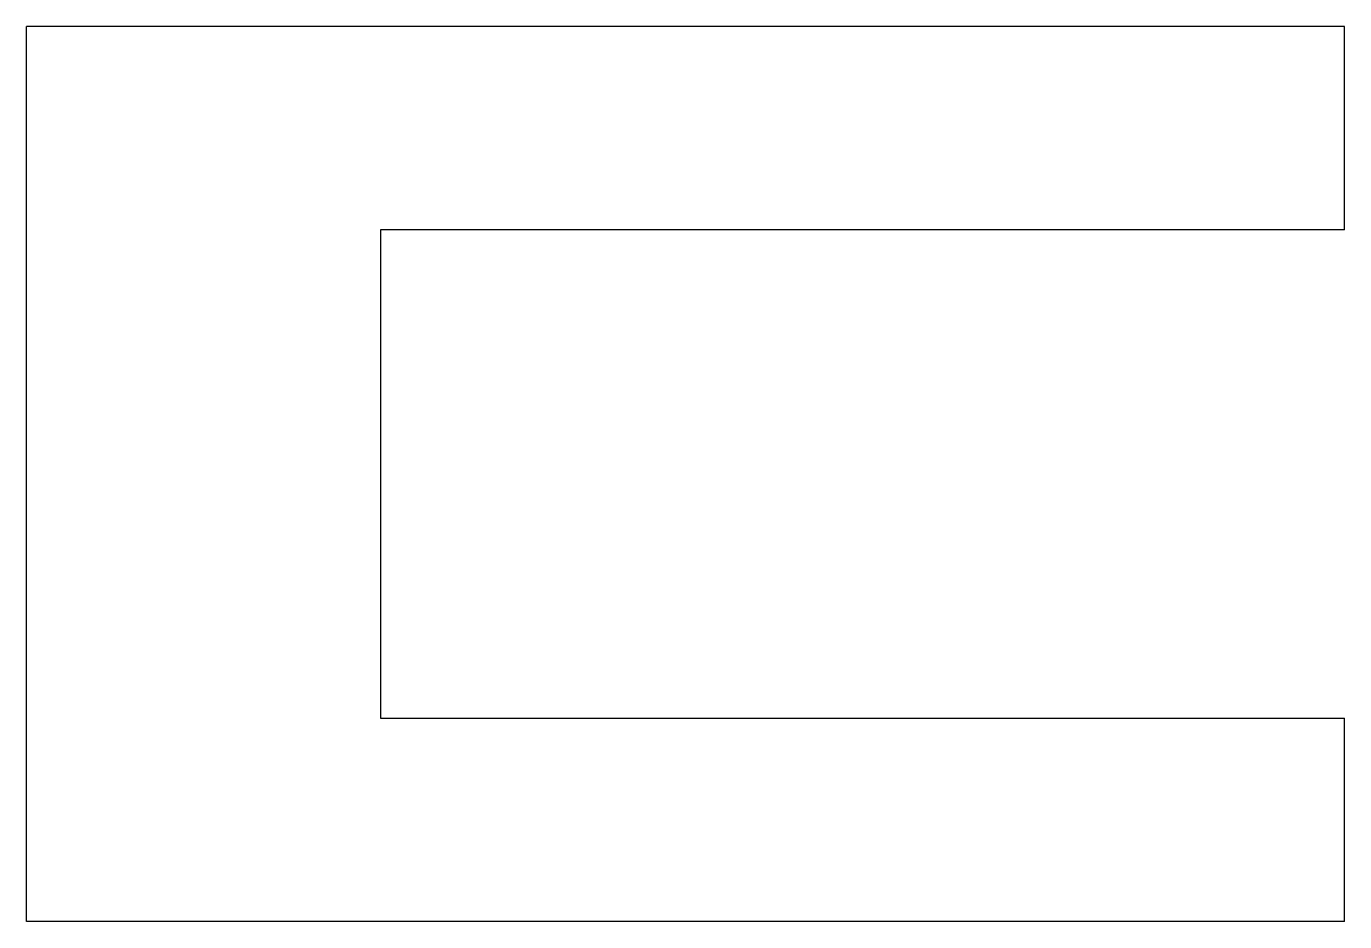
# Model space of a CAD drawing. Header units: metres. Extents: x -28.7 to 3.7, y -22 to 0.
import ezdxf

# ---------------------------------------------------------------- set-up
doc = ezdxf.new("R2010")
doc.units = ezdxf.units.M

msp = doc.modelspace()

# ---------------------------------------------------------------- linework, layer by layer
for points in [[(3.7, 0), (3.052, 0), (2.404, 0), (1.756, 0), (1.108, 0), (0.46, 0), (-0.188, 0), (-0.836, 0), (-1.484, 0), (-2.132, 0), (-2.78, 0), (-3.428, 0), (-4.076, 0), (-4.724, 0), (-5.372, 0), (-6.02, 0), (-6.668, 0), (-7.316, 0), (-7.964, 0), (-8.612, 0), (-9.26, 0), (-9.908, 0), (-10.556, 0), (-11.204, 0), (-11.852, 0), (-12.5, 0), (-13.148, 0), (-13.796, 0), (-14.444, 0), (-15.092, 0), (-15.74, 0), (-16.388, 0), (-17.036, 0), (-17.684, 0), (-18.332, 0), (-18.98, 0), (-19.628, 0), (-20.276, 0), (-20.924, 0), (-21.572, 0), (-22.22, 0), (-22.868, 0), (-23.516, 0), (-24.164, 0), (-24.812, 0), (-25.46, 0), (-26.108, 0), (-26.756, 0), (-27.404, 0), (-28.052, 0), (-28.7, 0)], [(-28.7, -22), (-28.7, -21.56), (-28.7, -21.12), (-28.7, -20.68), (-28.7, -20.24), (-28.7, -19.8), (-28.7, -19.36), (-28.7, -18.92), (-28.7, -18.48), (-28.7, -18.04), (-28.7, -17.6), (-28.7, -17.16), (-28.7, -16.72), (-28.7, -16.28), (-28.7, -15.84), (-28.7, -15.4), (-28.7, -14.96), (-28.7, -14.52), (-28.7, -14.08), (-28.7, -13.64), (-28.7, -13.2), (-28.7, -12.76), (-28.7, -12.32), (-28.7, -11.88), (-28.7, -11.44), (-28.7, -11), (-28.7, -10.56), (-28.7, -10.12), (-28.7, -9.68), (-28.7, -9.24), (-28.7, -8.8), (-28.7, -8.36), (-28.7, -7.92), (-28.7, -7.48), (-28.7, -7.04), (-28.7, -6.6), (-28.7, -6.16), (-28.7, -5.72), (-28.7, -5.28), (-28.7, -4.84), (-28.7, -4.4), (-28.7, -3.96), (-28.7, -3.52), (-28.7, -3.08), (-28.7, -2.64), (-28.7, -2.2), (-28.7, -1.76), (-28.7, -1.32), (-28.7, -0.88), (-28.7, -0.44), (-28.7, 0)], [(3.7, -5), (3.7, -4.9), (3.7, -4.8), (3.7, -4.7), (3.7, -4.6), (3.7, -4.5), (3.7, -4.4), (3.7, -4.3), (3.7, -4.2), (3.7, -4.1), (3.7, -4), (3.7, -3.9), (3.7, -3.8), (3.7, -3.7), (3.7, -3.6), (3.7, -3.5), (3.7, -3.4), (3.7, -3.3), (3.7, -3.2), (3.7, -3.1), (3.7, -3), (3.7, -2.9), (3.7, -2.8), (3.7, -2.7), (3.7, -2.6), (3.7, -2.5), (3.7, -2.4), (3.7, -2.3), (3.7, -2.2), (3.7, -2.1), (3.7, -2), (3.7, -1.9), (3.7, -1.8), (3.7, -1.7), (3.7, -1.6), (3.7, -1.5), (3.7, -1.4), (3.7, -1.3), (3.7, -1.2), (3.7, -1.1), (3.7, -1), (3.7, -0.9), (3.7, -0.8), (3.7, -0.7), (3.7, -0.6), (3.7, -0.5), (3.7, -0.4), (3.7, -0.3), (3.7, -0.2), (3.7, -0.1), (3.7, 0)], [(3.7, -5), (3.226, -5), (2.752, -5), (2.278, -5), (1.804, -5), (1.33, -5), (0.856, -5), (0.382, -5), (-0.092, -5), (-0.566, -5), (-1.04, -5), (-1.514, -5), (-1.988, -5), (-2.462, -5), (-2.936, -5), (-3.41, -5), (-3.884, -5), (-4.358, -5), (-4.832, -5), (-5.306, -5), (-5.78, -5), (-6.254, -5), (-6.728, -5), (-7.202, -5), (-7.676, -5), (-8.15, -5), (-8.624, -5), (-9.098, -5), (-9.572, -5), (-10.046, -5), (-10.52, -5), (-10.994, -5), (-11.468, -5), (-11.942, -5), (-12.416, -5), (-12.89, -5), (-13.364, -5), (-13.838, -5), (-14.312, -5), (-14.786, -5), (-15.26, -5), (-15.734, -5), (-16.208, -5), (-16.682, -5), (-17.156, -5), (-17.63, -5), (-18.104, -5), (-18.578, -5), (-19.052, -5), (-19.526, -5), (-20, -5)], [(-20, -5), (-20, -5.24), (-20, -5.48), (-20, -5.72), (-20, -5.96), (-20, -6.2), (-20, -6.44), (-20, -6.68), (-20, -6.92), (-20, -7.16), (-20, -7.4), (-20, -7.64), (-20, -7.88), (-20, -8.12), (-20, -8.36), (-20, -8.6), (-20, -8.84), (-20, -9.08), (-20, -9.32), (-20, -9.56), (-20, -9.8), (-20, -10.04), (-20, -10.28), (-20, -10.52), (-20, -10.76), (-20, -11), (-20, -11.24), (-20, -11.48), (-20, -11.72), (-20, -11.96), (-20, -12.2), (-20, -12.44), (-20, -12.68), (-20, -12.92), (-20, -13.16), (-20, -13.4), (-20, -13.64), (-20, -13.88), (-20, -14.12), (-20, -14.36), (-20, -14.6), (-20, -14.84), (-20, -15.08), (-20, -15.32), (-20, -15.56), (-20, -15.8), (-20, -16.04), (-20, -16.28), (-20, -16.52), (-20, -16.76), (-20, -17)], [(-20, -17), (-19.526, -17), (-19.052, -17), (-18.578, -17), (-18.104, -17), (-17.63, -17), (-17.156, -17), (-16.682, -17), (-16.208, -17), (-15.734, -17), (-15.26, -17), (-14.786, -17), (-14.312, -17), (-13.838, -17), (-13.364, -17), (-12.89, -17), (-12.416, -17), (-11.942, -17), (-11.468, -17), (-10.994, -17), (-10.52, -17), (-10.046, -17), (-9.572, -17), (-9.098, -17), (-8.624, -17), (-8.15, -17), (-7.676, -17), (-7.202, -17), (-6.728, -17), (-6.254, -17), (-5.78, -17), (-5.306, -17), (-4.832, -17), (-4.358, -17), (-3.884, -17), (-3.41, -17), (-2.936, -17), (-2.462, -17), (-1.988, -17), (-1.514, -17), (-1.04, -17), (-0.566, -17), (-0.092, -17), (0.382, -17), (0.856, -17), (1.33, -17), (1.804, -17), (2.278, -17), (2.752, -17), (3.226, -17), (3.7, -17)], [(3.7, -22), (3.7, -21.9), (3.7, -21.8), (3.7, -21.7), (3.7, -21.6), (3.7, -21.5), (3.7, -21.4), (3.7, -21.3), (3.7, -21.2), (3.7, -21.1), (3.7, -21), (3.7, -20.9), (3.7, -20.8), (3.7, -20.7), (3.7, -20.6), (3.7, -20.5), (3.7, -20.4), (3.7, -20.3), (3.7, -20.2), (3.7, -20.1), (3.7, -20), (3.7, -19.9), (3.7, -19.8), (3.7, -19.7), (3.7, -19.6), (3.7, -19.5), (3.7, -19.4), (3.7, -19.3), (3.7, -19.2), (3.7, -19.1), (3.7, -19), (3.7, -18.9), (3.7, -18.8), (3.7, -18.7), (3.7, -18.6), (3.7, -18.5), (3.7, -18.4), (3.7, -18.3), (3.7, -18.2), (3.7, -18.1), (3.7, -18), (3.7, -17.9), (3.7, -17.8), (3.7, -17.7), (3.7, -17.6), (3.7, -17.5), (3.7, -17.4), (3.7, -17.3), (3.7, -17.2), (3.7, -17.1), (3.7, -17)], [(3.7, -22), (3.052, -22), (2.404, -22), (1.756, -22), (1.108, -22), (0.46, -22), (-0.188, -22), (-0.836, -22), (-1.484, -22), (-2.132, -22), (-2.78, -22), (-3.428, -22), (-4.076, -22), (-4.724, -22), (-5.372, -22), (-6.02, -22), (-6.668, -22), (-7.316, -22), (-7.964, -22), (-8.612, -22), (-9.26, -22), (-9.908, -22), (-10.556, -22), (-11.204, -22), (-11.852, -22), (-12.5, -22), (-13.148, -22), (-13.796, -22), (-14.444, -22), (-15.092, -22), (-15.74, -22), (-16.388, -22), (-17.036, -22), (-17.684, -22), (-18.332, -22), (-18.98, -22), (-19.628, -22), (-20.276, -22), (-20.924, -22), (-21.572, -22), (-22.22, -22), (-22.868, -22), (-23.516, -22), (-24.164, -22), (-24.812, -22), (-25.46, -22), (-26.108, -22), (-26.756, -22), (-27.404, -22), (-28.052, -22), (-28.7, -22)]]:
    msp.add_lwpolyline(points)

doc.saveas('drawing.dxf')
